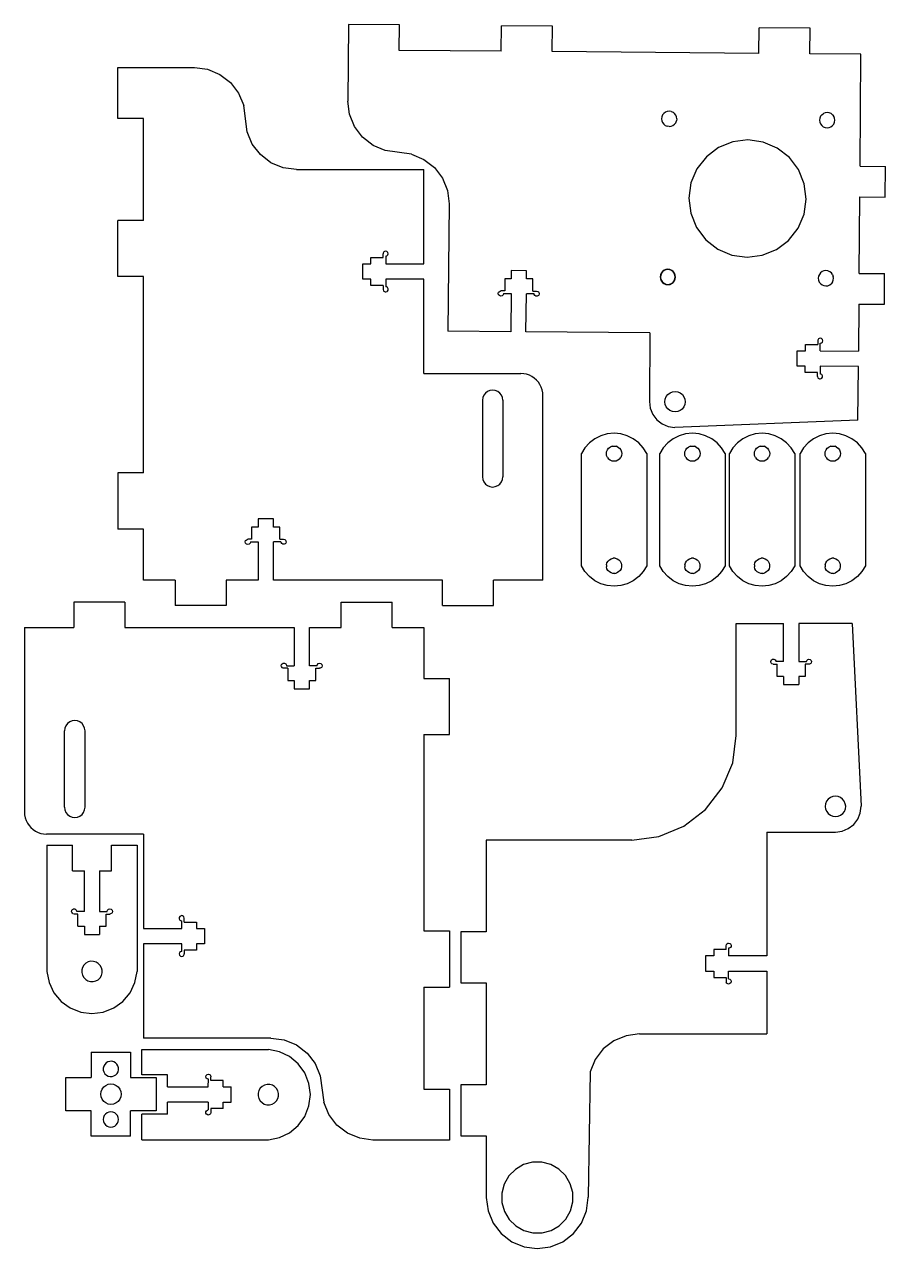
# Model space of a CAD drawing. Extents: x -275 to 319, y -186 to 206.
# Drawn here: x 149 to 317.8, y -36.9 to 203.1 of the extents above; entities that cross this region are included whole.
import ezdxf

# ---------------------------------------------------------------- set-up
doc = ezdxf.new("R2010")
doc.units = 0
doc.layers.get('0').update_dxf_attribs({"linetype": 'CONTINUOUS'})

msp = doc.modelspace()

# ---------------------------------------------------------------- linework, layer by layer
for p, q in [((212.52, 203.11), (212.4, 188.11)), ((222.52, 203.03), (212.52, 203.11)), ((222.48, 198.03), (222.52, 203.03)), ((242.48, 197.87), (242.52, 202.87)), ((252.52, 202.79), (242.52, 202.87)), ((252.48, 197.79), (252.52, 202.79)), ((292.98, 197.45), (293.02, 202.45)), ((303.02, 202.37), (293.02, 202.45)), ((302.98, 197.37), (303.02, 202.37)), ((242.48, 197.87), (222.48, 198.03)), ((292.98, 197.45), (252.48, 197.79)), ((312.98, 197.29), (302.98, 197.37)), ((312.8, 175.3), (312.98, 197.29)), ((167.32, 194.67), (182.32, 194.67)), ((167.32, 184.67), (167.32, 194.67)), ((182.32, 194.67), (184.91, 194.33)), ((184.91, 194.33), (187.32, 193.33)), ((187.32, 193.33), (189.4, 191.74)), ((189.4, 191.74), (190.98, 189.67)), ((190.98, 189.67), (191.98, 187.26)), ((192.66, 182.08), (191.98, 187.26)), ((212.72, 185.52), (212.4, 188.11)), ((213.7, 183.1), (212.72, 185.52)), ((273.93, 185), (273.88, 184.62)), ((274.08, 185.37), (273.93, 185)), ((274.32, 185.67), (274.08, 185.37)), ((274.64, 185.91), (274.32, 185.67)), ((275, 186.06), (274.64, 185.91)), ((275.39, 186.1), (275, 186.06)), ((275.78, 186.05), (275.39, 186.1)), ((275.78, 186.05), (276.14, 185.9)), ((276.44, 185.66), (276.14, 185.9)), ((276.68, 185.34), (276.44, 185.66)), ((276.83, 184.98), (276.68, 185.34)), ((276.88, 184.59), (276.83, 184.98)), ((305.08, 185.11), (304.93, 184.75)), ((305.32, 185.42), (305.08, 185.11)), ((305.32, 185.42), (305.64, 185.66)), ((306, 185.8), (305.64, 185.66)), ((306.39, 185.85), (306, 185.8)), ((306.77, 185.8), (306.39, 185.85)), ((307.14, 185.64), (306.77, 185.8)), ((307.44, 185.4), (307.14, 185.64)), ((307.44, 185.4), (307.68, 185.09)), ((307.83, 184.73), (307.68, 185.09)), ((172.32, 184.67), (167.32, 184.67)), ((172.32, 164.67), (172.32, 184.67)), ((215.27, 181.02), (213.7, 183.1)), ((273.88, 184.62), (273.92, 184.23)), ((273.92, 184.23), (274.07, 183.87)), ((274.07, 183.87), (274.31, 183.55)), ((274.31, 183.55), (274.61, 183.31)), ((274.61, 183.31), (274.98, 183.16)), ((275.36, 183.1), (274.98, 183.16)), ((275.36, 183.1), (275.75, 183.15)), ((275.75, 183.15), (276.11, 183.3)), ((276.11, 183.3), (276.43, 183.54)), ((276.43, 183.54), (276.67, 183.84)), ((276.67, 183.84), (276.82, 184.2)), ((276.88, 184.59), (276.82, 184.2)), ((304.93, 184.75), (304.87, 184.36)), ((304.87, 184.36), (304.92, 183.97)), ((304.92, 183.97), (305.07, 183.61)), ((305.07, 183.61), (305.31, 183.3)), ((305.31, 183.3), (305.61, 183.06)), ((305.61, 183.06), (305.97, 182.91)), ((305.97, 182.91), (306.36, 182.85)), ((306.36, 182.85), (306.75, 182.9)), ((306.75, 182.9), (307.11, 183.05)), ((307.11, 183.05), (307.43, 183.28)), ((307.43, 183.28), (307.67, 183.59)), ((307.67, 183.59), (307.82, 183.95)), ((307.82, 183.95), (307.87, 184.34)), ((307.87, 184.34), (307.83, 184.73)), ((193.66, 179.67), (192.66, 182.08)), ((217.33, 179.41), (215.27, 181.02)), ((287.86, 180.11), (285.08, 178.98)), ((290.84, 180.48), (287.86, 180.11)), ((293.82, 180.06), (290.84, 180.48)), ((296.58, 178.89), (293.82, 180.06)), ((195.25, 177.6), (193.66, 179.67)), ((219.73, 178.4), (217.33, 179.41)), ((224.9, 177.67), (219.73, 178.4)), ((224.9, 177.67), (227.31, 176.65)), ((285.08, 178.98), (282.68, 177.18)), ((298.95, 177.04), (296.58, 178.89)), ((197.32, 176.01), (195.25, 177.6)), ((199.74, 175.01), (197.32, 176.01)), ((227.31, 176.65), (229.37, 175.05)), ((282.68, 177.18), (280.84, 174.81)), ((300.75, 174.65), (298.95, 177.04)), ((312.8, 175.3), (317.8, 175.26)), ((317.75, 169.26), (317.8, 175.26)), ((202.32, 174.67), (199.74, 175.01)), ((202.32, 174.67), (227.32, 174.67)), ((227.32, 156.17), (227.32, 174.67)), ((229.37, 175.05), (230.94, 172.96)), ((230.94, 172.96), (231.92, 170.54)), ((280.84, 174.81), (279.66, 172.05)), ((301.88, 171.86), (300.75, 174.65)), ((231.92, 170.54), (232.24, 167.95)), ((279.66, 172.05), (279.25, 169.07)), ((302.25, 168.88), (301.88, 171.86)), ((279.25, 169.07), (279.62, 166.09)), ((301.83, 165.91), (302.25, 168.88)), ((312.63, 154.3), (312.75, 169.3)), ((312.75, 169.3), (317.75, 169.26)), ((232.24, 167.95), (232.03, 142.95)), ((279.62, 166.09), (280.74, 163.31)), ((300.66, 163.15), (301.83, 165.91)), ((172.32, 164.67), (167.32, 164.67)), ((167.32, 153.67), (167.32, 164.67)), ((280.74, 163.31), (282.55, 160.91)), ((282.55, 160.91), (284.92, 159.07)), ((298.81, 160.78), (300.66, 163.15)), ((219.47, 158.52), (219.34, 158.3)), ((219.57, 158.6), (219.47, 158.52)), ((219.82, 158.67), (219.57, 158.6)), ((220.07, 158.6), (219.82, 158.67)), ((220.26, 158.42), (220.07, 158.6)), ((220.32, 158.17), (220.26, 158.42)), ((284.92, 159.07), (287.68, 157.89)), ((293.63, 157.85), (296.42, 158.97)), ((296.42, 158.97), (298.81, 160.78)), ((215.32, 156.17), (216.92, 156.17)), ((215.32, 153.17), (215.32, 156.17)), ((216.92, 156.17), (216.92, 157.42)), ((216.92, 157.42), (219.32, 157.42)), ((219.34, 158.3), (219.32, 158.17)), ((219.32, 157.42), (219.32, 158.17)), ((219.82, 157.67), (220.07, 157.74)), ((219.82, 157.67), (219.82, 157.42)), ((219.82, 157.42), (219.82, 156.17)), ((219.82, 156.17), (227.32, 156.17)), ((220.07, 157.74), (220.26, 157.92)), ((220.26, 157.92), (220.32, 158.17)), ((287.68, 157.89), (290.65, 157.48)), ((290.65, 157.48), (293.63, 157.85)), ((172.32, 153.67), (167.32, 153.67)), ((172.32, 115.17), (172.32, 153.67)), ((244.42, 154.85), (244.41, 153.25)), ((247.42, 154.83), (244.42, 154.85)), ((247.41, 153.23), (247.42, 154.83)), ((273.68, 154.01), (273.62, 153.62)), ((273.62, 153.62), (273.67, 153.23)), ((273.73, 153.99), (273.67, 153.62)), ((273.67, 153.62), (273.72, 153.24)), ((273.83, 154.37), (273.68, 154.01)), ((273.87, 154.34), (273.73, 153.99)), ((274.07, 154.67), (273.83, 154.37)), ((274.11, 154.64), (273.87, 154.34)), ((274.38, 154.91), (274.07, 154.67)), ((274.41, 154.87), (274.11, 154.64)), ((274.75, 155.06), (274.38, 154.91)), ((274.76, 155.01), (274.41, 154.87)), ((275.13, 155.11), (274.75, 155.06)), ((275.13, 155.05), (274.76, 155.01)), ((275.52, 155.05), (275.13, 155.11)), ((275.51, 155), (275.13, 155.05)), ((275.86, 154.85), (275.51, 155)), ((275.88, 154.9), (275.52, 155.05)), ((276.15, 154.62), (275.86, 154.85)), ((276.19, 154.66), (275.88, 154.9)), ((276.38, 154.32), (276.15, 154.62)), ((276.43, 154.34), (276.19, 154.66)), ((276.52, 153.97), (276.38, 154.32)), ((276.57, 153.98), (276.43, 154.34)), ((276.57, 153.59), (276.52, 153.97)), ((276.62, 153.59), (276.57, 153.98)), ((304.67, 153.75), (304.62, 153.36)), ((304.83, 154.11), (304.67, 153.75)), ((305.07, 154.42), (304.83, 154.11)), ((305.38, 154.66), (305.07, 154.42)), ((305.74, 154.8), (305.38, 154.66)), ((306.13, 154.85), (305.74, 154.8)), ((306.52, 154.8), (306.13, 154.85)), ((306.88, 154.64), (306.52, 154.8)), ((307.19, 154.4), (306.88, 154.64)), ((307.43, 154.09), (307.19, 154.4)), ((307.43, 154.09), (307.57, 153.73)), ((307.62, 153.34), (307.57, 153.73)), ((312.63, 154.3), (317.63, 154.26)), ((317.58, 148.26), (317.63, 154.26)), ((216.92, 153.17), (215.32, 153.17)), ((216.92, 151.92), (216.92, 153.17)), ((219.32, 151.92), (216.92, 151.92)), ((219.32, 151.92), (219.32, 151.17)), ((227.32, 153.17), (219.82, 153.17)), ((219.82, 153.17), (219.82, 152.42)), ((219.82, 152.42), (219.82, 151.67)), ((219.95, 151.65), (219.82, 151.67)), ((220.18, 151.52), (219.95, 151.65)), ((220.31, 151.3), (220.18, 151.52)), ((220.31, 151.04), (220.31, 151.3)), ((227.32, 134.67), (227.32, 153.17)), ((243.16, 153.26), (243.14, 150.86)), ((244.41, 153.25), (243.16, 153.26)), ((248.66, 153.22), (247.41, 153.23)), ((248.64, 150.82), (248.66, 153.22)), ((273.67, 153.23), (273.82, 152.87)), ((273.72, 153.24), (273.86, 152.89)), ((273.82, 152.87), (274.05, 152.55)), ((273.86, 152.89), (274.09, 152.59)), ((274.05, 152.55), (274.36, 152.31)), ((274.09, 152.59), (274.39, 152.36)), ((274.36, 152.31), (274.72, 152.16)), ((274.39, 152.36), (274.74, 152.21)), ((274.72, 152.16), (275.11, 152.11)), ((274.74, 152.21), (275.11, 152.16)), ((275.11, 152.16), (275.48, 152.2)), ((275.11, 152.11), (275.5, 152.15)), ((275.48, 152.2), (275.84, 152.34)), ((275.5, 152.15), (275.86, 152.3)), ((275.84, 152.34), (276.14, 152.57)), ((275.86, 152.3), (276.17, 152.54)), ((276.14, 152.57), (276.37, 152.87)), ((276.17, 152.54), (276.41, 152.85)), ((276.37, 152.87), (276.52, 153.22)), ((276.41, 152.85), (276.57, 153.21)), ((276.52, 153.22), (276.57, 153.59)), ((276.57, 153.21), (276.62, 153.59)), ((304.62, 153.36), (304.67, 152.98)), ((304.67, 152.98), (304.82, 152.61)), ((304.82, 152.61), (305.05, 152.3)), ((305.05, 152.3), (305.36, 152.06)), ((305.36, 152.06), (305.72, 151.91)), ((305.72, 151.91), (306.11, 151.85)), ((306.11, 151.85), (306.5, 151.9)), ((306.5, 151.9), (306.86, 152.05)), ((306.86, 152.05), (307.17, 152.28)), ((307.41, 152.59), (307.17, 152.28)), ((307.41, 152.59), (307.57, 152.95)), ((307.57, 152.95), (307.62, 153.34)), ((219.32, 151.17), (219.39, 150.92)), ((219.39, 150.92), (219.47, 150.82)), ((219.47, 150.82), (219.7, 150.69)), ((219.7, 150.69), (219.83, 150.67)), ((219.83, 150.67), (220.08, 150.74)), ((220.08, 150.74), (220.18, 150.82)), ((220.18, 150.82), (220.31, 151.04)), ((241.89, 150.37), (241.95, 150.62)), ((241.95, 150.12), (241.89, 150.37)), ((241.95, 150.62), (242.04, 150.72)), ((242.13, 149.94), (241.95, 150.12)), ((242.04, 150.72), (242.26, 150.85)), ((242.38, 149.87), (242.13, 149.94)), ((242.26, 150.85), (242.39, 150.87)), ((242.63, 149.93), (242.38, 149.87)), ((243.14, 150.86), (242.39, 150.87)), ((242.82, 150.11), (242.63, 149.93)), ((242.89, 150.36), (242.82, 150.11)), ((242.89, 150.36), (244.39, 150.35)), ((244.39, 150.35), (244.32, 142.85)), ((247.32, 142.83), (247.39, 150.33)), ((248.89, 150.31), (247.39, 150.33)), ((248.64, 150.82), (249.39, 150.81)), ((248.9, 150.18), (248.89, 150.31)), ((249.03, 149.96), (248.9, 150.18)), ((249.25, 149.83), (249.03, 149.96)), ((249.51, 149.82), (249.25, 149.83)), ((249.39, 150.81), (249.64, 150.74)), ((249.74, 149.95), (249.51, 149.82)), ((249.64, 150.74), (249.74, 150.66)), ((249.74, 150.66), (249.87, 150.43)), ((249.82, 150.05), (249.74, 149.95)), ((249.89, 150.3), (249.82, 150.05)), ((249.87, 150.43), (249.89, 150.3)), ((312.58, 148.3), (312.5, 139.04)), ((312.58, 148.3), (317.58, 148.26)), ((244.32, 142.85), (232.03, 142.95)), ((271.62, 142.63), (247.32, 142.83)), ((271.62, 142.63), (271.51, 129.18)), ((302.1, 139.13), (302.11, 140.37)), ((302.11, 140.37), (304.51, 140.36)), ((304.52, 141.11), (304.51, 140.36)), ((304.54, 141.23), (304.52, 141.11)), ((304.67, 141.46), (304.54, 141.23)), ((304.77, 141.54), (304.67, 141.46)), ((305.02, 141.6), (304.77, 141.54)), ((305, 139.1), (305.01, 140.35)), ((305.01, 140.6), (305.26, 140.67)), ((305.01, 140.35), (305.01, 140.6)), ((305.27, 141.53), (305.02, 141.6)), ((305.26, 140.67), (305.45, 140.85)), ((305.45, 141.35), (305.27, 141.53)), ((305.52, 141.1), (305.45, 141.35)), ((305.45, 140.85), (305.52, 141.1)), ((300.48, 136.14), (300.5, 139.14)), ((300.5, 139.14), (302.1, 139.13)), ((305, 139.1), (312.5, 139.04)), ((227.32, 134.67), (246.32, 134.67)), ((246.89, 134.63), (246.32, 134.67)), ((247.44, 134.52), (246.89, 134.63)), ((247.98, 134.34), (247.44, 134.52)), ((302.08, 136.13), (300.48, 136.14)), ((302.07, 134.88), (302.08, 136.13)), ((304.47, 134.86), (302.07, 134.88)), ((304.46, 134.11), (304.47, 134.86)), ((304.98, 136.1), (304.97, 134.85)), ((304.97, 134.85), (304.97, 134.6)), ((305.09, 134.58), (304.97, 134.6)), ((312.48, 136.04), (304.98, 136.1)), ((305.32, 134.45), (305.09, 134.58)), ((305.45, 134.23), (305.32, 134.45)), ((312.39, 125.56), (312.48, 136.04)), ((248.48, 134.09), (247.98, 134.34)), ((248.95, 133.78), (248.48, 134.09)), ((249.38, 133.4), (248.95, 133.78)), ((249.75, 132.98), (249.38, 133.4)), ((250.06, 132.51), (249.75, 132.98)), ((250.31, 132), (250.06, 132.51)), ((304.46, 134.11), (304.53, 133.86)), ((304.53, 133.86), (304.61, 133.75)), ((304.61, 133.75), (304.83, 133.62)), ((304.83, 133.62), (304.96, 133.6)), ((304.96, 133.6), (305.21, 133.67)), ((305.21, 133.67), (305.31, 133.75)), ((305.31, 133.75), (305.44, 133.97)), ((305.44, 133.97), (305.45, 134.23)), ((238.84, 129.94), (238.77, 129.42)), ((239.04, 130.42), (238.84, 129.94)), ((239.36, 130.83), (239.04, 130.42)), ((239.77, 131.15), (239.36, 130.83)), ((240.26, 131.35), (239.77, 131.15)), ((240.77, 131.42), (240.26, 131.35)), ((241.29, 131.35), (240.77, 131.42)), ((241.77, 131.15), (241.29, 131.35)), ((242.19, 130.83), (241.77, 131.15)), ((242.51, 130.42), (242.19, 130.83)), ((242.71, 129.94), (242.51, 130.42)), ((242.77, 129.42), (242.71, 129.94)), ((250.49, 131.47), (250.31, 132)), ((250.6, 130.91), (250.49, 131.47)), ((250.64, 130.35), (250.6, 130.91)), ((250.64, 94.17), (250.64, 130.35)), ((274.55, 129.14), (274.62, 129.66)), ((274.62, 129.66), (274.82, 130.14)), ((274.82, 130.14), (275.14, 130.55)), ((275.14, 130.55), (275.56, 130.87)), ((275.56, 130.87), (276.04, 131.07)), ((276.04, 131.07), (276.56, 131.13)), ((276.56, 131.13), (277.07, 131.06)), ((277.07, 131.06), (277.56, 130.86)), ((277.56, 130.86), (277.97, 130.54)), ((277.97, 130.54), (278.29, 130.13)), ((278.29, 130.13), (278.48, 129.64)), ((278.48, 129.64), (278.55, 129.13)), ((238.77, 129.42), (238.77, 114.42)), ((242.77, 129.42), (242.77, 114.42)), ((271.51, 129.18), (271.67, 127.87)), ((271.67, 127.87), (272.16, 126.65)), ((274.62, 128.62), (274.55, 129.14)), ((274.81, 128.14), (274.62, 128.62)), ((275.13, 127.73), (274.81, 128.14)), ((275.54, 127.41), (275.13, 127.73)), ((276.02, 127.2), (275.54, 127.41)), ((277.54, 127.4), (277.06, 127.2)), ((277.96, 127.71), (277.54, 127.4)), ((278.28, 128.13), (277.96, 127.71)), ((278.48, 128.61), (278.28, 128.13)), ((278.55, 129.13), (278.48, 128.61)), ((272.16, 126.65), (272.96, 125.6)), ((272.96, 125.6), (273.99, 124.79)), ((276.54, 127.13), (276.02, 127.2)), ((312.39, 125.56), (276.51, 124.09)), ((277.06, 127.2), (276.54, 127.13)), ((261.99, 122.47), (260.8, 121.88)), ((263.26, 122.84), (261.99, 122.47)), ((264.58, 122.96), (263.26, 122.84)), ((265.9, 122.84), (264.58, 122.96)), ((267.17, 122.47), (265.9, 122.84)), ((268.36, 121.88), (267.17, 122.47)), ((273.99, 124.79), (275.2, 124.28)), ((275.2, 124.28), (276.51, 124.09)), ((277.35, 122.47), (276.17, 121.88)), ((278.62, 122.84), (277.35, 122.47)), ((279.94, 122.96), (278.62, 122.84)), ((281.26, 122.84), (279.94, 122.96)), ((282.53, 122.47), (281.26, 122.84)), ((283.72, 121.88), (282.53, 122.47)), ((291, 122.47), (289.81, 121.88)), ((292.27, 122.84), (291, 122.47)), ((293.59, 122.96), (292.27, 122.84)), ((294.91, 122.84), (293.59, 122.96)), ((296.18, 122.47), (294.91, 122.84)), ((297.37, 121.88), (296.18, 122.47)), ((304.86, 122.47), (303.67, 121.88)), ((306.13, 122.84), (304.86, 122.47)), ((307.45, 122.96), (306.13, 122.84)), ((308.77, 122.84), (307.45, 122.96)), ((310.04, 122.47), (308.77, 122.84)), ((311.22, 121.88), (310.04, 122.47)), ((258.86, 120.09), (258.17, 118.96)), ((259.75, 121.08), (258.86, 120.09)), ((260.8, 121.88), (259.75, 121.08)), ((263.28, 119.71), (263.52, 120.02)), ((263.52, 120.02), (263.83, 120.26)), ((264.19, 120.41), (263.83, 120.26)), ((264.19, 120.41), (264.58, 120.46)), ((264.58, 120.46), (264.97, 120.41)), ((265.33, 120.26), (264.97, 120.41)), ((265.33, 120.26), (265.64, 120.02)), ((265.64, 120.02), (265.88, 119.71)), ((269.41, 121.08), (268.36, 121.88)), ((270.3, 120.09), (269.41, 121.08)), ((270.98, 118.96), (270.3, 120.09)), ((274.23, 120.09), (273.54, 118.96)), ((275.11, 121.08), (274.23, 120.09)), ((276.17, 121.88), (275.11, 121.08)), ((278.64, 119.71), (278.88, 120.02)), ((278.88, 120.02), (279.19, 120.26)), ((279.55, 120.41), (279.19, 120.26)), ((279.55, 120.41), (279.94, 120.46)), ((279.94, 120.46), (280.33, 120.41)), ((280.69, 120.26), (280.33, 120.41)), ((280.69, 120.26), (281, 120.02)), ((281, 120.02), (281.24, 119.71)), ((284.77, 121.08), (283.72, 121.88)), ((285.66, 120.09), (284.77, 121.08)), ((286.35, 118.96), (285.66, 120.09)), ((287.87, 120.09), (287.19, 118.96)), ((288.76, 121.08), (287.87, 120.09)), ((289.81, 121.88), (288.76, 121.08)), ((292.29, 119.71), (292.53, 120.02)), ((292.53, 120.02), (292.84, 120.26)), ((293.2, 120.41), (292.84, 120.26)), ((293.2, 120.41), (293.59, 120.46)), ((293.59, 120.46), (293.98, 120.41)), ((294.34, 120.26), (293.98, 120.41)), ((294.34, 120.26), (294.65, 120.02)), ((294.65, 120.02), (294.89, 119.71)), ((298.42, 121.08), (297.37, 121.88)), ((299.31, 120.09), (298.42, 121.08)), ((300, 118.96), (299.31, 120.09)), ((301.73, 120.09), (301.04, 118.96)), ((302.62, 121.08), (301.73, 120.09)), ((303.67, 121.88), (302.62, 121.08)), ((306.15, 119.71), (306.39, 120.02)), ((306.39, 120.02), (306.7, 120.26)), ((307.06, 120.41), (306.7, 120.26)), ((307.06, 120.41), (307.45, 120.46)), ((307.45, 120.46), (307.84, 120.41)), ((308.2, 120.26), (307.84, 120.41)), ((308.2, 120.26), (308.51, 120.02)), ((308.51, 120.02), (308.75, 119.71)), ((312.28, 121.08), (311.22, 121.88)), ((313.16, 120.09), (312.28, 121.08)), ((313.85, 118.96), (313.16, 120.09)), ((258.17, 96.96), (258.17, 118.96)), ((263.08, 118.96), (263.13, 119.35)), ((263.13, 118.57), (263.08, 118.96)), ((263.13, 119.35), (263.28, 119.71)), ((263.28, 118.21), (263.13, 118.57)), ((263.28, 118.21), (263.52, 117.9)), ((263.83, 117.66), (263.52, 117.9)), ((264.19, 117.51), (263.83, 117.66)), ((265.33, 117.66), (264.97, 117.51)), ((265.64, 117.9), (265.33, 117.66)), ((265.64, 117.9), (265.88, 118.21)), ((265.88, 119.71), (266.03, 119.35)), ((266.03, 118.57), (265.88, 118.21)), ((266.03, 119.35), (266.08, 118.96)), ((266.08, 118.96), (266.03, 118.57)), ((270.98, 118.96), (270.98, 96.96)), ((273.54, 96.96), (273.54, 118.96)), ((278.44, 118.96), (278.49, 119.35)), ((278.49, 118.57), (278.44, 118.96)), ((278.49, 119.35), (278.64, 119.71)), ((278.64, 118.21), (278.49, 118.57)), ((278.64, 118.21), (278.88, 117.9)), ((279.19, 117.66), (278.88, 117.9)), ((279.55, 117.51), (279.19, 117.66)), ((280.69, 117.66), (280.33, 117.51)), ((281, 117.9), (280.69, 117.66)), ((281, 117.9), (281.24, 118.21)), ((281.24, 119.71), (281.39, 119.35)), ((281.39, 118.57), (281.24, 118.21)), ((281.39, 119.35), (281.44, 118.96)), ((281.44, 118.96), (281.39, 118.57)), ((286.35, 118.96), (286.35, 96.96)), ((287.19, 96.96), (287.19, 118.96)), ((292.09, 118.96), (292.14, 119.35)), ((292.14, 118.57), (292.09, 118.96)), ((292.14, 119.35), (292.29, 119.71)), ((292.29, 118.21), (292.14, 118.57)), ((292.29, 118.21), (292.53, 117.9)), ((292.84, 117.66), (292.53, 117.9)), ((293.2, 117.51), (292.84, 117.66)), ((294.34, 117.66), (293.98, 117.51)), ((294.65, 117.9), (294.34, 117.66)), ((294.65, 117.9), (294.89, 118.21)), ((294.89, 119.71), (295.04, 119.35)), ((295.04, 118.57), (294.89, 118.21)), ((295.04, 119.35), (295.09, 118.96)), ((295.09, 118.96), (295.04, 118.57)), ((300, 118.96), (300, 96.96)), ((301.04, 96.96), (301.04, 118.96)), ((305.95, 118.96), (306, 119.35)), ((306, 118.57), (305.95, 118.96)), ((306, 119.35), (306.15, 119.71)), ((306.15, 118.21), (306, 118.57)), ((306.15, 118.21), (306.39, 117.9)), ((306.7, 117.66), (306.39, 117.9)), ((307.06, 117.51), (306.7, 117.66)), ((308.2, 117.66), (307.84, 117.51)), ((308.51, 117.9), (308.2, 117.66)), ((308.51, 117.9), (308.75, 118.21)), ((308.75, 119.71), (308.9, 119.35)), ((308.9, 118.57), (308.75, 118.21)), ((308.9, 119.35), (308.95, 118.96)), ((308.95, 118.96), (308.9, 118.57)), ((313.85, 118.96), (313.85, 96.96)), ((264.58, 117.46), (264.19, 117.51)), ((264.97, 117.51), (264.58, 117.46)), ((279.94, 117.46), (279.55, 117.51)), ((280.33, 117.51), (279.94, 117.46)), ((293.59, 117.46), (293.2, 117.51)), ((293.98, 117.51), (293.59, 117.46)), ((307.45, 117.46), (307.06, 117.51)), ((307.84, 117.51), (307.45, 117.46)), ((172.32, 115.17), (167.32, 115.17)), ((167.32, 115.17), (167.32, 104.17)), ((238.77, 114.42), (238.84, 113.9)), ((238.84, 113.9), (239.04, 113.42)), ((239.04, 113.42), (239.36, 113)), ((239.36, 113), (239.77, 112.69)), ((241.77, 112.69), (242.19, 113)), ((242.19, 113), (242.51, 113.42)), ((242.51, 113.42), (242.71, 113.9)), ((242.71, 113.9), (242.77, 114.42)), ((239.77, 112.69), (240.26, 112.49)), ((240.26, 112.49), (240.77, 112.42)), ((240.77, 112.42), (241.29, 112.49)), ((241.29, 112.49), (241.77, 112.69)), ((197.79, 106.17), (194.79, 106.17)), ((194.79, 106.17), (194.79, 104.57)), ((197.79, 104.57), (197.79, 106.17)), ((172.32, 104.17), (167.32, 104.17)), ((172.32, 94.17), (172.32, 104.17)), ((194.79, 104.57), (193.54, 104.57)), ((193.54, 104.57), (193.54, 102.17)), ((199.04, 104.57), (197.79, 104.57)), ((199.04, 102.17), (199.04, 104.57)), ((192.29, 101.67), (192.36, 101.92)), ((192.36, 101.42), (192.29, 101.67)), ((192.36, 101.92), (192.44, 102.02)), ((192.54, 101.24), (192.36, 101.42)), ((192.44, 102.02), (192.66, 102.15)), ((192.79, 101.17), (192.54, 101.24)), ((192.66, 102.15), (192.79, 102.17)), ((193.54, 102.17), (192.79, 102.17)), ((193.04, 101.24), (192.79, 101.17)), ((193.22, 101.42), (193.04, 101.24)), ((193.29, 101.67), (193.22, 101.42)), ((193.29, 101.67), (194.79, 101.67)), ((194.79, 101.67), (194.79, 94.17)), ((197.79, 94.17), (197.79, 101.67)), ((199.04, 101.67), (197.79, 101.67)), ((199.04, 102.17), (199.79, 102.17)), ((199.2, 101.67), (199.04, 101.67)), ((199.29, 101.67), (199.2, 101.67)), ((199.31, 101.54), (199.29, 101.67)), ((199.44, 101.32), (199.31, 101.54)), ((199.66, 101.19), (199.44, 101.32)), ((199.92, 101.19), (199.66, 101.19)), ((199.79, 102.17), (200.04, 102.1)), ((200.14, 101.31), (199.92, 101.19)), ((200.04, 102.1), (200.15, 102.02)), ((200.22, 101.42), (200.14, 101.31)), ((200.15, 102.02), (200.27, 101.8)), ((200.29, 101.67), (200.22, 101.42)), ((200.27, 101.8), (200.29, 101.67)), ((264.02, 98.35), (264.4, 98.45)), ((264.79, 98.45), (264.4, 98.45)), ((264.79, 98.45), (265.17, 98.34)), ((279.38, 98.35), (279.76, 98.45)), ((280.15, 98.45), (279.76, 98.45)), ((280.15, 98.45), (280.53, 98.34)), ((293.03, 98.35), (293.41, 98.45)), ((293.8, 98.45), (293.41, 98.45)), ((293.8, 98.45), (294.18, 98.34)), ((306.89, 98.35), (307.27, 98.45)), ((307.66, 98.45), (307.27, 98.45)), ((307.66, 98.45), (308.04, 98.34)), ((258.86, 95.83), (258.17, 96.96)), ((263.09, 97.17), (263.2, 97.55)), ((263.09, 97.17), (263.09, 96.78)), ((263.19, 96.4), (263.09, 96.78)), ((263.38, 96.06), (263.19, 96.4)), ((263.2, 97.55), (263.4, 97.88)), ((263.66, 95.78), (263.38, 96.06)), ((263.4, 97.88), (263.68, 98.16)), ((263.68, 98.16), (264.02, 98.35)), ((265.17, 98.34), (265.5, 98.14)), ((265.76, 96.04), (265.48, 95.76)), ((265.5, 98.14), (265.78, 97.86)), ((265.96, 96.37), (265.76, 96.04)), ((265.78, 97.86), (265.97, 97.52)), ((266.07, 96.75), (265.96, 96.37)), ((265.97, 97.52), (266.07, 97.14)), ((266.07, 97.14), (266.07, 96.75)), ((270.98, 96.96), (270.3, 95.83)), ((274.23, 95.83), (273.54, 96.96)), ((278.46, 97.17), (278.45, 96.78)), ((278.55, 96.4), (278.45, 96.78)), ((278.46, 97.17), (278.56, 97.55)), ((278.74, 96.06), (278.55, 96.4)), ((278.56, 97.55), (278.76, 97.88)), ((279.02, 95.78), (278.74, 96.06)), ((278.76, 97.88), (279.04, 98.16)), ((279.04, 98.16), (279.38, 98.35)), ((280.53, 98.34), (280.87, 98.14)), ((281.12, 96.04), (280.84, 95.76)), ((280.87, 98.14), (281.14, 97.86)), ((281.32, 96.37), (281.12, 96.04)), ((281.14, 97.86), (281.33, 97.52)), ((281.43, 96.75), (281.32, 96.37)), ((281.33, 97.52), (281.43, 97.14)), ((281.43, 97.14), (281.43, 96.75)), ((286.35, 96.96), (285.66, 95.83)), ((287.87, 95.83), (287.19, 96.96)), ((292.11, 97.17), (292.1, 96.78)), ((292.2, 96.4), (292.1, 96.78)), ((292.11, 97.17), (292.21, 97.55)), ((292.39, 96.06), (292.2, 96.4)), ((292.21, 97.55), (292.41, 97.88)), ((292.67, 95.78), (292.39, 96.06)), ((292.41, 97.88), (292.69, 98.16)), ((292.69, 98.16), (293.03, 98.35)), ((294.18, 98.34), (294.51, 98.14)), ((294.77, 96.04), (294.49, 95.76)), ((294.51, 98.14), (294.79, 97.86)), ((294.97, 96.37), (294.77, 96.04)), ((294.79, 97.86), (294.98, 97.52)), ((295.08, 96.75), (294.97, 96.37)), ((294.98, 97.52), (295.08, 97.14)), ((295.08, 97.14), (295.08, 96.75)), ((300, 96.96), (299.31, 95.83)), ((301.73, 95.83), (301.04, 96.96)), ((305.96, 97.17), (306.07, 97.55)), ((305.96, 97.17), (305.96, 96.78)), ((306.06, 96.4), (305.96, 96.78)), ((306.25, 96.06), (306.06, 96.4)), ((306.07, 97.55), (306.27, 97.88)), ((306.53, 95.78), (306.25, 96.06)), ((306.27, 97.88), (306.55, 98.16)), ((306.55, 98.16), (306.89, 98.35)), ((308.04, 98.34), (308.37, 98.14)), ((308.63, 96.04), (308.35, 95.76)), ((308.37, 98.14), (308.65, 97.86)), ((308.83, 96.37), (308.63, 96.04)), ((308.65, 97.86), (308.84, 97.52)), ((308.93, 96.75), (308.83, 96.37)), ((308.84, 97.52), (308.94, 97.14)), ((308.94, 97.14), (308.93, 96.75)), ((313.85, 96.96), (313.16, 95.83)), ((178.56, 94.17), (172.32, 94.17)), ((178.56, 94.17), (178.56, 89.17)), ((194.79, 94.17), (188.56, 94.17)), ((188.56, 94.17), (188.56, 89.17)), ((230.95, 94.17), (197.79, 94.17)), ((230.95, 89.17), (230.95, 94.17)), ((250.64, 94.17), (240.95, 94.17)), ((240.95, 89.17), (240.95, 94.17)), ((259.75, 94.85), (258.86, 95.83)), ((260.8, 94.04), (259.75, 94.85)), ((261.99, 93.45), (260.8, 94.04)), ((263.99, 95.58), (263.66, 95.78)), ((264.37, 95.47), (263.99, 95.58)), ((264.76, 95.47), (264.37, 95.47)), ((264.76, 95.47), (265.14, 95.57)), ((265.48, 95.76), (265.14, 95.57)), ((268.36, 94.04), (267.17, 93.45)), ((269.41, 94.85), (268.36, 94.04)), ((270.3, 95.83), (269.41, 94.85)), ((275.11, 94.85), (274.23, 95.83)), ((276.17, 94.04), (275.11, 94.85)), ((277.35, 93.45), (276.17, 94.04)), ((279.36, 95.58), (279.02, 95.78)), ((279.73, 95.47), (279.36, 95.58)), ((280.12, 95.47), (279.73, 95.47)), ((280.12, 95.47), (280.5, 95.57)), ((280.84, 95.76), (280.5, 95.57)), ((283.72, 94.04), (282.53, 93.45)), ((284.77, 94.85), (283.72, 94.04)), ((285.66, 95.83), (284.77, 94.85)), ((288.76, 94.85), (287.87, 95.83)), ((289.81, 94.04), (288.76, 94.85)), ((291, 93.45), (289.81, 94.04)), ((293, 95.58), (292.67, 95.78)), ((293.38, 95.47), (293, 95.58)), ((293.77, 95.47), (293.38, 95.47)), ((293.77, 95.47), (294.15, 95.57)), ((294.49, 95.76), (294.15, 95.57)), ((297.37, 94.04), (296.18, 93.45)), ((298.42, 94.85), (297.37, 94.04)), ((299.31, 95.83), (298.42, 94.85)), ((302.62, 94.85), (301.73, 95.83)), ((303.67, 94.04), (302.62, 94.85)), ((304.86, 93.45), (303.67, 94.04)), ((306.86, 95.58), (306.53, 95.78)), ((307.24, 95.47), (306.86, 95.58)), ((307.63, 95.47), (307.24, 95.47)), ((307.63, 95.47), (308.01, 95.57)), ((308.35, 95.76), (308.01, 95.57)), ((311.22, 94.04), (310.04, 93.45)), ((312.28, 94.85), (311.22, 94.04)), ((313.16, 95.83), (312.28, 94.85)), ((263.26, 93.08), (261.99, 93.45)), ((264.58, 92.96), (263.26, 93.08)), ((265.9, 93.08), (264.58, 92.96)), ((267.17, 93.45), (265.9, 93.08)), ((278.62, 93.08), (277.35, 93.45)), ((279.94, 92.96), (278.62, 93.08)), ((281.26, 93.08), (279.94, 92.96)), ((282.53, 93.45), (281.26, 93.08)), ((292.27, 93.08), (291, 93.45)), ((293.59, 92.96), (292.27, 93.08)), ((294.91, 93.08), (293.59, 92.96)), ((296.18, 93.45), (294.91, 93.08)), ((306.13, 93.08), (304.86, 93.45)), ((307.45, 92.96), (306.13, 93.08)), ((308.77, 93.08), (307.45, 92.96)), ((310.04, 93.45), (308.77, 93.08)), ((168.7, 89.87), (158.7, 89.87)), ((158.7, 89.87), (158.7, 84.87)), ((168.7, 89.87), (168.7, 84.87)), ((188.56, 89.17), (178.56, 89.17)), ((211.09, 89.87), (221.09, 89.87)), ((211.09, 84.87), (211.09, 89.87)), ((221.09, 84.87), (221.09, 89.87)), ((230.95, 89.17), (240.95, 89.17)), ((149, 84.87), (158.7, 84.87)), ((149, 84.87), (149, 48.68)), ((168.7, 84.87), (201.85, 84.87)), ((201.85, 84.87), (201.85, 77.37)), ((204.85, 84.87), (211.09, 84.87)), ((204.85, 77.37), (204.85, 84.87)), ((221.09, 84.87), (227.32, 84.87)), ((227.32, 84.87), (227.32, 74.87)), ((288.54, 63.68), (288.54, 85.68)), ((288.54, 85.68), (297.79, 85.68)), ((297.79, 78.18), (297.79, 85.68)), ((300.79, 85.68), (300.79, 78.18)), ((311.28, 85.68), (300.79, 85.68)), ((311.28, 85.68), (313.04, 49.81)), ((199.35, 77.37), (199.42, 77.62)), ((199.37, 77.24), (199.35, 77.37)), ((199.5, 77.01), (199.37, 77.24)), ((199.42, 77.62), (199.5, 77.72)), ((199.5, 77.72), (199.72, 77.85)), ((199.6, 76.93), (199.5, 77.01)), ((199.85, 76.87), (199.6, 76.93)), ((199.72, 77.85), (199.98, 77.85)), ((200.6, 76.87), (199.85, 76.87)), ((199.98, 77.85), (200.21, 77.72)), ((200.21, 77.72), (200.34, 77.5)), ((200.34, 77.5), (200.35, 77.37)), ((200.35, 77.37), (200.44, 77.37)), ((200.44, 77.37), (200.6, 77.37)), ((200.6, 77.37), (201.85, 77.37)), ((200.6, 76.87), (200.6, 74.47)), ((206.35, 77.37), (204.85, 77.37)), ((206.1, 74.47), (206.1, 76.87)), ((206.1, 76.87), (206.85, 76.87)), ((206.35, 77.37), (206.42, 77.61)), ((206.42, 77.61), (206.6, 77.8)), ((206.6, 77.8), (206.85, 77.87)), ((206.85, 77.87), (207.1, 77.8)), ((206.98, 76.88), (206.85, 76.87)), ((207.21, 77.01), (206.98, 76.88)), ((207.1, 77.8), (207.29, 77.62)), ((207.29, 77.12), (207.21, 77.01)), ((207.29, 77.62), (207.35, 77.37)), ((207.35, 77.37), (207.29, 77.12)), ((295.29, 78.18), (295.36, 78.43)), ((295.31, 78.05), (295.29, 78.18)), ((295.44, 77.82), (295.31, 78.05)), ((295.36, 78.43), (295.44, 78.53)), ((295.44, 78.53), (295.67, 78.66)), ((295.54, 77.74), (295.44, 77.82)), ((295.79, 77.68), (295.54, 77.74)), ((295.67, 78.66), (295.92, 78.66)), ((295.79, 77.68), (296.54, 77.68)), ((295.92, 78.66), (296.15, 78.53)), ((296.15, 78.53), (296.28, 78.31)), ((296.28, 78.31), (296.29, 78.18)), ((297.79, 78.18), (296.29, 78.18)), ((296.54, 75.28), (296.54, 77.68)), ((300.79, 78.18), (302.29, 78.18)), ((302.92, 77.69), (302.04, 77.68)), ((302.04, 77.68), (302.04, 75.28)), ((302.29, 78.18), (302.36, 78.43)), ((302.36, 78.43), (302.54, 78.61)), ((302.54, 78.61), (302.79, 78.68)), ((302.79, 78.68), (303.04, 78.61)), ((303.15, 77.82), (302.92, 77.69)), ((303.04, 78.61), (303.23, 78.43)), ((303.23, 77.93), (303.15, 77.82)), ((303.23, 78.43), (303.29, 78.18)), ((303.29, 78.18), (303.23, 77.93)), ((200.6, 74.47), (201.85, 74.47)), ((201.85, 74.47), (201.85, 72.87)), ((204.85, 74.47), (206.1, 74.47)), ((204.85, 72.87), (204.85, 74.47)), ((227.32, 74.87), (232.32, 74.87)), ((232.32, 63.87), (232.32, 74.87)), ((297.79, 75.28), (296.54, 75.28)), ((297.79, 75.28), (297.79, 73.68)), ((300.79, 75.28), (300.79, 73.68)), ((302.04, 75.28), (300.79, 75.28)), ((201.85, 72.87), (204.85, 72.87)), ((297.79, 73.68), (300.79, 73.68)), ((156.94, 65.13), (156.87, 64.62)), ((157.14, 65.62), (156.94, 65.13)), ((157.46, 66.03), (157.14, 65.62)), ((157.87, 66.35), (157.46, 66.03)), ((158.35, 66.55), (157.87, 66.35)), ((158.87, 66.62), (158.35, 66.55)), ((159.39, 66.55), (158.87, 66.62)), ((159.87, 66.35), (159.39, 66.55)), ((160.29, 66.03), (159.87, 66.35)), ((160.6, 65.62), (160.29, 66.03)), ((160.8, 65.13), (160.6, 65.62)), ((160.87, 64.62), (160.8, 65.13)), ((156.87, 49.62), (156.87, 64.62)), ((160.87, 49.62), (160.87, 64.62)), ((227.32, 63.87), (232.32, 63.87)), ((227.32, 63.87), (227.32, 25.37)), ((287.84, 58.37), (288.54, 63.68)), ((285.79, 53.43), (287.84, 58.37)), ((282.53, 49.18), (285.79, 53.43)), ((306.26, 50.8), (306.06, 50.31)), ((306.57, 51.21), (306.26, 50.8)), ((306.99, 51.53), (306.57, 51.21)), ((307.47, 51.74), (306.99, 51.53)), ((307.99, 51.81), (307.47, 51.74)), ((308.5, 51.74), (307.99, 51.81)), ((308.99, 51.54), (308.5, 51.74)), ((309.4, 51.23), (308.99, 51.54)), ((309.72, 50.81), (309.4, 51.23)), ((309.92, 50.33), (309.72, 50.81)), ((149, 48.68), (149.04, 48.12)), ((149.04, 48.12), (149.15, 47.57)), ((156.87, 49.62), (156.94, 49.1)), ((156.94, 49.1), (157.14, 48.62)), ((157.14, 48.62), (157.46, 48.2)), ((157.46, 48.2), (157.87, 47.88)), ((159.87, 47.88), (160.29, 48.2)), ((160.29, 48.2), (160.6, 48.62)), ((160.6, 48.62), (160.8, 49.1)), ((160.8, 49.1), (160.87, 49.62)), ((278.29, 45.92), (282.53, 49.18)), ((306.06, 50.31), (305.99, 49.8)), ((305.99, 49.8), (306.06, 49.28)), ((306.06, 49.28), (306.27, 48.8)), ((306.27, 48.8), (306.59, 48.39)), ((306.59, 48.39), (307, 48.07)), ((307, 48.07), (307.48, 47.87)), ((308.52, 47.88), (309, 48.08)), ((309, 48.08), (309.41, 48.4)), ((309.41, 48.4), (309.73, 48.81)), ((309.73, 48.81), (309.93, 49.3)), ((309.99, 49.81), (309.92, 50.33)), ((309.93, 49.3), (309.99, 49.81)), ((312.36, 47.28), (312.86, 48.5)), ((312.86, 48.5), (313.04, 49.81)), ((149.15, 47.57), (149.33, 47.03)), ((149.33, 47.03), (149.58, 46.53)), ((149.58, 46.53), (149.9, 46.06)), ((149.9, 46.06), (150.27, 45.63)), ((150.27, 45.63), (150.69, 45.26)), ((157.87, 47.88), (158.35, 47.68)), ((158.35, 47.68), (158.87, 47.62)), ((158.87, 47.62), (159.39, 47.68)), ((159.39, 47.68), (159.87, 47.88)), ((273.34, 43.87), (278.29, 45.92)), ((307.48, 47.87), (308, 47.81)), ((308, 47.81), (308.52, 47.88)), ((310.51, 45.44), (311.56, 46.24)), ((311.56, 46.24), (312.36, 47.28)), ((150.69, 45.26), (151.16, 44.94)), ((151.16, 44.94), (151.67, 44.69)), ((151.67, 44.69), (152.21, 44.51)), ((152.21, 44.51), (152.76, 44.4)), ((152.76, 44.4), (153.32, 44.37)), ((172.32, 44.37), (153.32, 44.37)), ((172.32, 44.37), (172.32, 25.87)), ((268.04, 43.18), (273.34, 43.87)), ((294.54, 44.76), (307.99, 44.76)), ((294.54, 44.76), (294.54, 20.47)), ((307.99, 44.76), (309.3, 44.94)), ((309.3, 44.94), (310.51, 45.44)), ((153.39, 42.19), (158.39, 42.19)), ((153.39, 42.19), (153.39, 17.43)), ((158.39, 37.19), (158.39, 42.19)), ((166.09, 37.19), (166.09, 42.19)), ((166.09, 42.19), (171.09, 42.19)), ((171.09, 42.19), (171.09, 17.43)), ((239.54, 43.18), (239.54, 25.18)), ((268.04, 43.18), (239.54, 43.18)), ((158.39, 37.19), (160.74, 37.19)), ((160.74, 29.19), (160.74, 37.19)), ((163.74, 37.19), (166.09, 37.19)), ((163.74, 37.19), (163.74, 29.19)), ((158.24, 29.19), (158.31, 29.44)), ((158.26, 29.06), (158.24, 29.19)), ((158.39, 28.84), (158.26, 29.06)), ((158.31, 29.44), (158.39, 29.55)), ((158.39, 29.55), (158.62, 29.68)), ((158.49, 28.76), (158.39, 28.84)), ((158.62, 29.68), (158.87, 29.68)), ((158.87, 29.68), (159.1, 29.55)), ((159.1, 29.55), (159.23, 29.32)), ((159.23, 29.32), (159.24, 29.19)), ((160.74, 29.19), (159.24, 29.19)), ((163.74, 29.19), (165.24, 29.19)), ((165.24, 29.19), (165.31, 29.44)), ((165.31, 29.44), (165.49, 29.63)), ((165.49, 29.63), (165.74, 29.69)), ((165.74, 29.69), (165.99, 29.62)), ((166.1, 28.84), (165.87, 28.71)), ((165.99, 29.62), (166.17, 29.44)), ((166.17, 28.94), (166.1, 28.84)), ((166.17, 29.44), (166.24, 29.19)), ((166.24, 29.19), (166.17, 28.94)), ((158.74, 28.69), (158.49, 28.76)), ((159.49, 28.69), (158.74, 28.69)), ((159.49, 26.29), (159.49, 28.69)), ((164.99, 26.29), (164.99, 28.69)), ((164.99, 28.69), (165.74, 28.69)), ((165.87, 28.71), (165.74, 28.69)), ((179.47, 28.22), (179.34, 28)), ((179.34, 28), (179.34, 27.74)), ((179.34, 27.74), (179.47, 27.51)), ((179.57, 28.3), (179.47, 28.22)), ((179.47, 27.51), (179.69, 27.38)), ((179.82, 28.37), (179.57, 28.3)), ((179.69, 27.38), (179.82, 27.37)), ((179.95, 28.35), (179.82, 28.37)), ((179.82, 26.62), (179.82, 27.37)), ((179.82, 25.87), (179.82, 26.62)), ((180.17, 28.22), (179.95, 28.35)), ((180.25, 28.12), (180.17, 28.22)), ((180.32, 27.87), (180.25, 28.12)), ((180.32, 27.12), (180.32, 27.87)), ((180.32, 27.12), (182.72, 27.12)), ((182.72, 27.12), (182.72, 25.87)), ((159.49, 26.29), (160.74, 26.29)), ((160.74, 26.29), (160.74, 24.69)), ((160.74, 24.69), (163.74, 24.69)), ((163.74, 26.29), (164.99, 26.29)), ((163.74, 26.29), (163.74, 24.69)), ((172.32, 25.87), (179.82, 25.87)), ((182.72, 25.87), (184.32, 25.87)), ((184.32, 25.87), (184.32, 22.87)), ((227.32, 25.37), (232.32, 25.37)), ((232.32, 25.37), (232.32, 14.37)), ((234.54, 25.18), (234.54, 15.18)), ((239.54, 25.18), (234.54, 25.18)), ((172.32, 22.87), (172.32, 4.37)), ((179.82, 22.87), (172.32, 22.87)), ((179.82, 21.62), (179.82, 22.87)), ((179.82, 21.37), (179.82, 21.62)), ((182.72, 21.62), (180.32, 21.62)), ((180.32, 21.62), (180.32, 20.87)), ((182.72, 22.87), (182.72, 21.62)), ((184.32, 22.87), (182.72, 22.87)), ((286.54, 21.72), (284.14, 21.72)), ((284.14, 21.72), (284.14, 20.47)), ((286.54, 22.47), (286.61, 22.72)), ((286.54, 21.72), (286.54, 22.47)), ((286.61, 22.72), (286.69, 22.82)), ((286.69, 22.82), (286.91, 22.95)), ((286.91, 22.95), (287.04, 22.97)), ((287.04, 22.97), (287.29, 22.9)), ((287.17, 21.99), (287.04, 21.97)), ((287.04, 21.97), (287.04, 20.47)), ((287.39, 22.12), (287.17, 21.99)), ((287.29, 22.9), (287.39, 22.82)), ((287.39, 22.82), (287.52, 22.6)), ((287.52, 22.34), (287.39, 22.12)), ((287.52, 22.6), (287.52, 22.34)), ((161.51, 19.29), (161.05, 19.03)), ((162.01, 19.42), (161.51, 19.29)), ((162.53, 19.41), (162.01, 19.42)), ((163.04, 19.26), (162.53, 19.41)), ((163.48, 19), (163.04, 19.26)), ((179.39, 21.12), (179.32, 20.87)), ((179.32, 20.87), (179.39, 20.62)), ((179.57, 21.3), (179.39, 21.12)), ((179.39, 20.62), (179.57, 20.43)), ((179.82, 21.37), (179.57, 21.3)), ((179.57, 20.43), (179.82, 20.37)), ((179.82, 20.37), (180.07, 20.43)), ((180.07, 20.43), (180.18, 20.51)), ((180.18, 20.51), (180.31, 20.74)), ((180.31, 20.74), (180.32, 20.87)), ((284.14, 20.47), (282.54, 20.47)), ((282.54, 20.47), (282.54, 17.47)), ((294.54, 20.47), (287.04, 20.47)), ((153.39, 17.43), (153.82, 15.26)), ((160.41, 18.22), (160.26, 17.72)), ((160.26, 17.72), (160.26, 17.2)), ((160.26, 17.2), (160.38, 16.69)), ((160.67, 18.67), (160.41, 18.22)), ((161.05, 19.03), (160.67, 18.67)), ((163.85, 18.62), (163.48, 19)), ((164.1, 18.17), (163.85, 18.62)), ((164.08, 16.64), (164.22, 17.14)), ((164.23, 17.66), (164.1, 18.17)), ((164.22, 17.14), (164.23, 17.66)), ((170.66, 15.26), (171.09, 17.43)), ((282.54, 17.47), (284.14, 17.47)), ((284.14, 17.47), (284.14, 16.22)), ((287.04, 15.97), (287.04, 17.47)), ((287.04, 17.47), (294.54, 17.47)), ((294.54, 17.47), (294.54, 5.18)), ((153.82, 15.26), (154.78, 13.26)), ((160.38, 16.69), (160.64, 16.23)), ((160.64, 16.23), (161, 15.86)), ((161, 15.86), (161.45, 15.59)), ((161.45, 15.59), (161.95, 15.45)), ((161.95, 15.45), (162.47, 15.44)), ((162.47, 15.44), (162.98, 15.57)), ((162.98, 15.57), (163.44, 15.82)), ((163.44, 15.82), (163.81, 16.19)), ((163.81, 16.19), (164.08, 16.64)), ((169.71, 13.26), (170.66, 15.26)), ((234.54, 15.18), (239.54, 15.18)), ((239.54, 15.18), (239.54, -4.82)), ((284.14, 16.22), (286.54, 16.22)), ((286.54, 16.22), (286.56, 15.34)), ((286.69, 15.12), (286.56, 15.34)), ((286.79, 15.04), (286.69, 15.12)), ((287.04, 14.97), (286.79, 15.04)), ((287.04, 15.97), (287.29, 15.9)), ((287.29, 15.04), (287.04, 14.97)), ((287.29, 15.9), (287.47, 15.72)), ((287.47, 15.22), (287.29, 15.04)), ((287.47, 15.72), (287.54, 15.47)), ((287.54, 15.47), (287.47, 15.22)), ((154.78, 13.26), (156.19, 11.56)), ((168.29, 11.56), (169.71, 13.26)), ((227.32, 14.37), (232.32, 14.37)), ((227.32, 14.37), (227.32, -5.63)), ((156.19, 11.56), (157.99, 10.27)), ((157.99, 10.27), (160.05, 9.45)), ((164.44, 9.45), (166.5, 10.27)), ((166.5, 10.27), (168.29, 11.56)), ((160.05, 9.45), (162.24, 9.18)), ((162.24, 9.18), (164.44, 9.45)), ((266.95, 4.84), (264.54, 3.84)), ((269.54, 5.18), (266.95, 4.84)), ((269.54, 5.18), (294.54, 5.18)), ((197.32, 4.37), (172.32, 4.37)), ((197.32, 4.37), (199.91, 4.03)), ((199.91, 4.03), (202.32, 3.03)), ((202.32, 3.03), (204.39, 1.44)), ((264.54, 3.84), (262.47, 2.25)), ((162.1, 1.62), (169.8, 1.62)), ((162.1, 1.62), (162.1, -3.38)), ((169.8, 1.62), (169.8, -3.38)), ((172.04, -2.87), (172.04, 2.13)), ((172.04, 2.13), (196.81, 2.13)), ((198.98, 1.7), (196.81, 2.13)), ((200.98, 0.75), (198.98, 1.7)), ((202.68, -0.67), (200.98, 0.75)), ((204.39, 1.44), (205.98, -0.63)), ((260.88, 0.18), (259.88, -2.24)), ((262.47, 2.25), (260.88, 0.18)), ((164.55, -1.13), (164.46, -1.51)), ((164.46, -1.51), (164.46, -1.9)), ((164.46, -1.9), (164.57, -2.28)), ((164.74, -0.79), (164.55, -1.13)), ((164.57, -2.28), (164.77, -2.62)), ((165.01, -0.51), (164.74, -0.79)), ((165.35, -0.31), (165.01, -0.51)), ((165.72, -0.2), (165.35, -0.31)), ((166.12, -0.19), (165.72, -0.2)), ((166.5, -0.29), (166.12, -0.19)), ((166.84, -0.47), (166.5, -0.29)), ((167.12, -0.75), (166.84, -0.47)), ((167.32, -1.08), (167.12, -0.75)), ((167.15, -2.57), (167.34, -2.23)), ((167.43, -1.46), (167.32, -1.08)), ((167.34, -2.23), (167.44, -1.85)), ((167.44, -1.85), (167.43, -1.46)), ((203.97, -2.47), (202.68, -0.67)), ((205.98, -0.63), (206.98, -3.05)), ((259.88, -2.24), (259.54, -26.82)), ((157.1, -9.88), (157.1, -3.38)), ((157.1, -3.38), (162.1, -3.38)), ((164.77, -2.62), (165.06, -2.89)), ((164.95, -4.9), (165.43, -4.7)), ((165.06, -2.89), (165.4, -3.08)), ((165.4, -3.08), (165.78, -3.17)), ((165.43, -4.7), (165.95, -4.63)), ((165.78, -3.17), (166.17, -3.16)), ((165.95, -4.63), (166.46, -4.7)), ((166.17, -3.16), (166.55, -3.06)), ((166.46, -4.7), (166.95, -4.9)), ((166.55, -3.06), (166.88, -2.85)), ((166.88, -2.85), (167.15, -2.57)), ((169.8, -3.38), (174.8, -3.38)), ((177.04, -2.87), (172.04, -2.87)), ((174.8, -3.38), (174.8, -9.88)), ((177.04, -5.22), (177.04, -2.87)), ((184.55, -3.22), (184.61, -2.97)), ((184.61, -3.47), (184.55, -3.22)), ((184.61, -2.97), (184.8, -2.79)), ((184.79, -3.65), (184.61, -3.47)), ((185.05, -3.72), (184.79, -3.65)), ((184.8, -2.79), (185.05, -2.72)), ((185.04, -5.22), (185.05, -3.72)), ((185.05, -2.72), (185.3, -2.79)), ((185.3, -2.79), (185.4, -2.87)), ((185.4, -2.87), (185.53, -3.09)), ((185.53, -3.09), (185.54, -3.22)), ((185.54, -3.97), (185.54, -3.22)), ((187.94, -3.97), (185.54, -3.97)), ((187.94, -5.22), (187.94, -3.97)), ((196.58, -4.73), (196.07, -4.86)), ((197.1, -4.74), (196.58, -4.73)), ((197.6, -4.89), (197.1, -4.74)), ((204.78, -4.53), (203.97, -2.47)), ((205.06, -6.72), (204.78, -4.53)), ((206.98, -3.05), (207.66, -8.22)), ((163.95, -6.63), (164.02, -6.11)), ((164.02, -7.15), (163.95, -6.63)), ((164.02, -6.11), (164.22, -5.63)), ((164.22, -7.63), (164.02, -7.15)), ((164.22, -5.63), (164.53, -5.22)), ((164.53, -5.22), (164.95, -4.9)), ((166.95, -4.9), (167.36, -5.22)), ((167.36, -5.22), (167.68, -5.63)), ((167.68, -5.63), (167.88, -6.11)), ((167.88, -7.15), (167.68, -7.63)), ((167.88, -6.11), (167.95, -6.63)), ((167.95, -6.63), (167.88, -7.15)), ((177.04, -5.22), (185.04, -5.22)), ((187.94, -5.22), (189.54, -5.22)), ((189.54, -8.22), (189.54, -5.22)), ((194.83, -6.43), (194.82, -6.95)), ((194.82, -6.95), (194.95, -7.46)), ((194.97, -5.93), (194.83, -6.43)), ((195.24, -5.48), (194.97, -5.93)), ((195.61, -5.12), (195.24, -5.48)), ((196.07, -4.86), (195.61, -5.12)), ((198.05, -5.15), (197.6, -4.89)), ((198.41, -5.53), (198.05, -5.15)), ((198.67, -5.98), (198.41, -5.53)), ((198.64, -7.51), (198.79, -7.01)), ((198.8, -6.49), (198.67, -5.98)), ((198.79, -7.01), (198.8, -6.49)), ((204.78, -8.92), (205.06, -6.72)), ((227.32, -5.63), (232.32, -5.63)), ((232.32, -5.63), (232.32, -15.63)), ((234.54, -4.82), (234.54, -14.82)), ((239.54, -4.82), (234.54, -4.82)), ((164.53, -8.05), (164.22, -7.63)), ((164.95, -8.36), (164.53, -8.05)), ((165.43, -8.56), (164.95, -8.36)), ((165.95, -8.63), (165.43, -8.56)), ((166.46, -8.56), (165.95, -8.63)), ((166.95, -8.36), (166.46, -8.56)), ((167.36, -8.05), (166.95, -8.36)), ((167.68, -7.63), (167.36, -8.05)), ((177.04, -10.57), (177.04, -8.22)), ((185.04, -8.22), (177.04, -8.22)), ((185.04, -8.22), (185.04, -9.72)), ((187.94, -9.47), (185.54, -9.47)), ((185.54, -9.47), (185.54, -10.22)), ((187.94, -8.22), (189.54, -8.22)), ((187.94, -9.47), (187.94, -8.22)), ((194.95, -7.46), (195.2, -7.92)), ((195.2, -7.92), (195.57, -8.29)), ((195.57, -8.29), (196.02, -8.56)), ((196.02, -8.56), (196.52, -8.7)), ((196.52, -8.7), (197.04, -8.71)), ((197.04, -8.71), (197.55, -8.58)), ((197.55, -8.58), (198, -8.33)), ((198, -8.33), (198.38, -7.96)), ((198.38, -7.96), (198.64, -7.51)), ((203.97, -10.98), (204.78, -8.92)), ((208.66, -10.63), (207.66, -8.22)), ((162.1, -9.88), (157.1, -9.88)), ((162.1, -14.88), (162.1, -9.88)), ((164.51, -11.19), (164.45, -11.58)), ((164.45, -11.58), (164.51, -11.97)), ((164.65, -10.83), (164.51, -11.19)), ((164.51, -11.97), (164.65, -12.33)), ((164.89, -10.52), (164.65, -10.83)), ((165.2, -10.28), (164.89, -10.52)), ((165.57, -10.13), (165.2, -10.28)), ((165.95, -10.08), (165.57, -10.13)), ((166.34, -10.13), (165.95, -10.08)), ((166.7, -10.28), (166.34, -10.13)), ((167.01, -10.52), (166.7, -10.28)), ((167.25, -10.83), (167.01, -10.52)), ((167.4, -11.19), (167.25, -10.83)), ((167.25, -12.33), (167.4, -11.97)), ((167.45, -11.58), (167.4, -11.19)), ((167.4, -11.97), (167.45, -11.58)), ((174.8, -9.88), (169.8, -9.88)), ((169.8, -14.88), (169.8, -9.88)), ((177.04, -10.57), (172.04, -10.57)), ((172.04, -15.57), (172.04, -10.57)), ((184.56, -10.09), (184.69, -9.87)), ((184.56, -10.35), (184.56, -10.09)), ((184.69, -10.57), (184.56, -10.35)), ((184.69, -9.87), (184.91, -9.74)), ((184.79, -10.65), (184.69, -10.57)), ((185.04, -10.72), (184.79, -10.65)), ((184.91, -9.74), (185.04, -9.72)), ((185.17, -10.7), (185.04, -10.72)), ((185.4, -10.57), (185.17, -10.7)), ((185.48, -10.47), (185.4, -10.57)), ((185.54, -10.22), (185.48, -10.47)), ((202.68, -12.77), (203.97, -10.98)), ((210.25, -12.71), (208.66, -10.63)), ((164.65, -12.33), (164.89, -12.64)), ((164.89, -12.64), (165.2, -12.88)), ((165.2, -12.88), (165.57, -13.03)), ((165.57, -13.03), (165.95, -13.08)), ((165.95, -13.08), (166.34, -13.03)), ((166.34, -13.03), (166.7, -12.88)), ((166.7, -12.88), (167.01, -12.64)), ((167.01, -12.64), (167.25, -12.33)), ((198.98, -15.14), (200.98, -14.19)), ((200.98, -14.19), (202.68, -12.77)), ((212.32, -14.29), (210.25, -12.71)), ((214.73, -15.29), (212.32, -14.29)), ((169.8, -14.88), (162.1, -14.88)), ((172.04, -15.57), (196.81, -15.57)), ((196.81, -15.57), (198.98, -15.14)), ((217.32, -15.63), (214.73, -15.29)), ((232.32, -15.63), (217.32, -15.63)), ((234.54, -14.82), (239.54, -14.82)), ((239.54, -14.82), (239.54, -26.9)), ((245.24, -21.37), (243.96, -22.67)), ((246.82, -20.45), (245.24, -21.37)), ((248.58, -19.96), (246.82, -20.45)), ((250.41, -19.95), (248.58, -19.96)), ((252.18, -20.41), (250.41, -19.95)), ((253.77, -21.32), (252.18, -20.41)), ((255.07, -22.6), (253.77, -21.32)), ((243.96, -22.67), (243.06, -24.26)), ((255.99, -24.18), (255.07, -22.6)), ((243.06, -24.26), (242.6, -26.03)), ((242.6, -26.03), (242.61, -27.85)), ((256.48, -25.94), (255.99, -24.18)), ((256.49, -27.77), (256.48, -25.94)), ((239.54, -26.9), (239.88, -29.48)), ((242.61, -27.85), (243.09, -29.62)), ((256.03, -29.53), (256.49, -27.77)), ((259.2, -29.48), (259.54, -26.9)), ((259.54, -26.9), (259.54, -26.82)), ((239.88, -29.48), (240.88, -31.9)), ((243.09, -29.62), (244.02, -31.19)), ((244.02, -31.19), (245.32, -32.48)), ((253.84, -32.42), (255.12, -31.12)), ((255.12, -31.12), (256.03, -29.53)), ((258.2, -31.9), (259.2, -29.48)), ((240.88, -31.9), (242.47, -33.97)), ((245.32, -32.48), (246.9, -33.38)), ((246.9, -33.38), (248.67, -33.84)), ((250.5, -33.83), (252.26, -33.35)), ((252.26, -33.35), (253.84, -32.42)), ((256.61, -33.97), (258.2, -31.9)), ((242.47, -33.97), (244.54, -35.56)), ((244.54, -35.56), (246.95, -36.56)), ((248.67, -33.84), (250.5, -33.83)), ((252.13, -36.56), (254.54, -35.56)), ((254.54, -35.56), (256.61, -33.97)), ((246.95, -36.56), (249.54, -36.9)), ((249.54, -36.9), (252.13, -36.56))]:
    msp.add_line(p, q)

doc.saveas('drawing.dxf')
